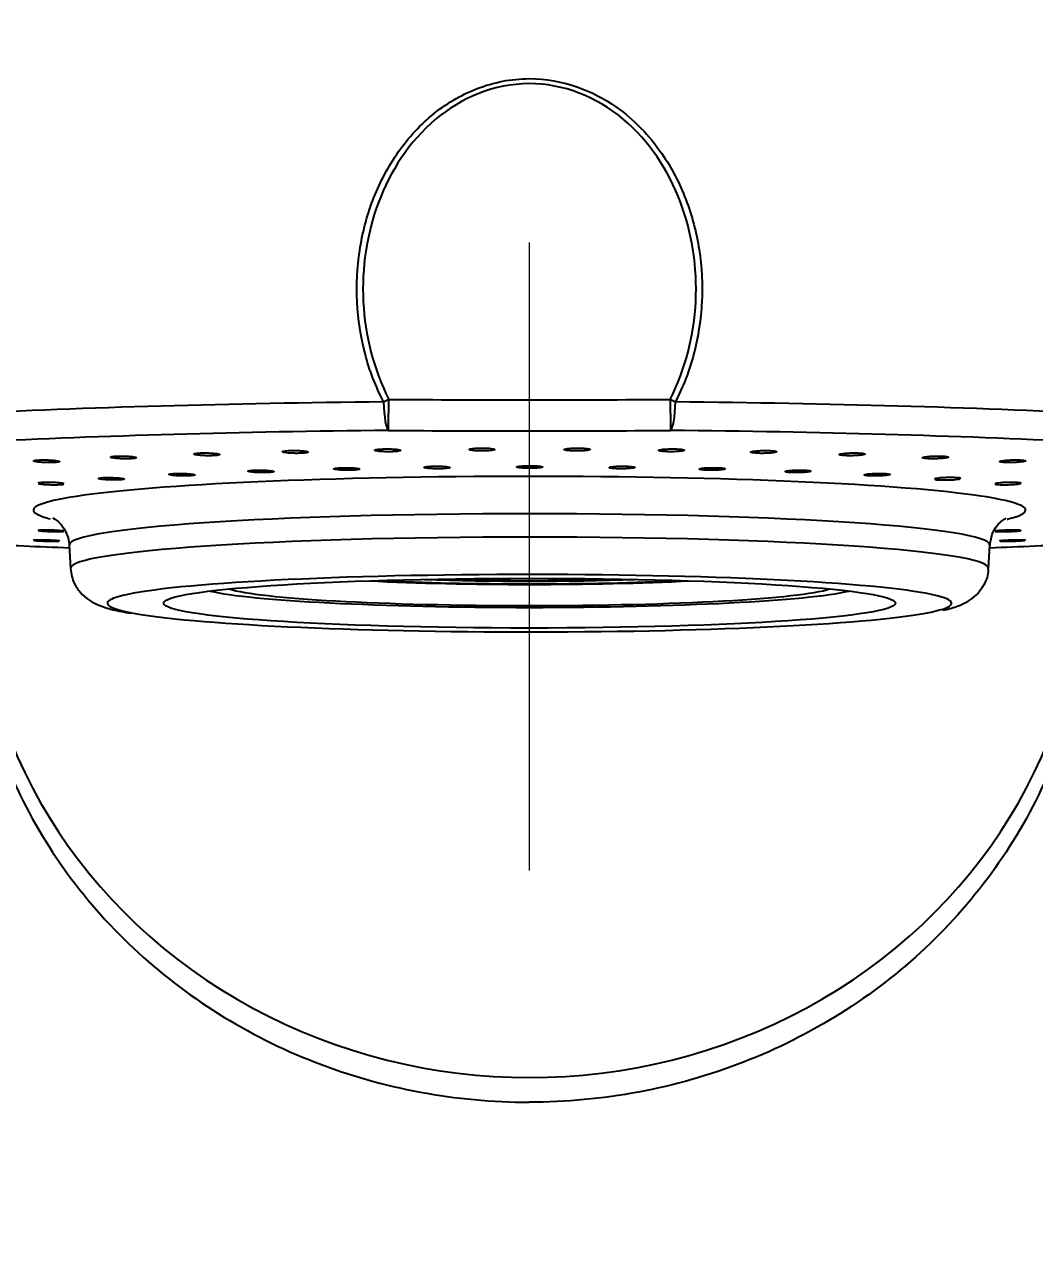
# Model space of a CAD drawing. Extents: x 0 to 1128, y 0 to 827.
# Drawn here: x 206 to 233.33, y 540.94 to 574.01 of the extents above; entities that cross this region are included whole.
import ezdxf

# ---------------------------------------------------------------- set-up
doc = ezdxf.new("R2010")
doc.units = 0
doc.header["$LTSCALE"] = 10
doc.header["$MEASUREMENT"] = 0
doc.header["$PDMODE"] = 3
doc.header["$PDSIZE"] = -10
doc.linetypes.add('CENTER2', pattern=[28.575, 19.05, -3.175, 3.175, -3.175])
doc.layers.get('0').update_dxf_attribs({"linetype": 'CONTINUOUS'})
doc.layers.get('DEFPOINTS').update_dxf_attribs({"linetype": 'CONTINUOUS'})
doc.layers.add('1', color=7, linetype='CONTINUOUS')
doc.layers.add('Cneter', color=1, linetype='CENTER2', lineweight=13)
doc.styles.add('Daelim Dimension', font='')
doc.styles.get('Daelim Dimension').set_extended_font_data('나눔고딕')
doc.dimstyles.new('DEFAULT', dxfattribs={"dimscale": 2, "dimtxt": 2, "dimasz": 2, "dimexe": 0, "dimexo": 2, "dimgap": 1, "dimtad": 1, "dimdec": 0, "dimzin": 9, "dimdsep": 46, "dimtxsty": 'Daelim Dimension', "dimcen": 0.5, "dimclrd": 5, "dimclre": 5, "dimclrt": 256, "dimadec": 1, "dimazin": 0, "dimtfac": 1, "dimtdec": 0, "dimtix": 1, "dimtmove": 0, "dimatfit": 3, "dimfxl": 1, "dimtolj": 1, "dimtzin": 1, "dimlwd": 9, "dimlwe": 9, "dimarcsym": 0})

# ---------------------------------------------------------------- blocks, each defined once
blk = doc.blocks.new('*D5')
at = {"color": 5, "lineweight": 9, "ltscale": 0.5, "transparency": 16777216}
for p, q in [((215.709, 618.245), (119.353, 618.245)), ((119.353, 614.245), (119.353, 322.445)), ((189.657, 318.445), (119.353, 318.445))]:
    blk.add_line(p, q, dxfattribs=at)
at = {"color": 5, "ltscale": 0.5, "transparency": 16777216}
for points in [[(118.687, 614.245), (120.02, 614.245), (119.353, 618.245)], [(118.687, 322.445), (120.02, 322.445), (119.353, 318.445)]]:
    blk.add_solid(points, dxfattribs=at)
at = {"layer": 'DEFPOINTS', "color": 0, "ltscale": 0.5, "transparency": 16777216}
for p in [(219.709, 618.245), (119.353, 318.445), (193.657, 318.445)]:
    blk.add_point(p, dxfattribs=at)
at = {"color": 7, "ltscale": 0.5, "transparency": 16777216, "insert": (111.903, 468.345), "char_height": 10, "attachment_point": 5, "rotation": 90, "style": 'Daelim Dimension'}
blk.add_mtext('\\A1;300', dxfattribs=at)

msp = doc.modelspace()

# ---------------------------------------------------------------- linework, layer by layer
at = {"layer": '1', "color": 7, "linetype": 'Continuous'}
for p, q in [((207.211, 559.919), (207.211, 559.918)), ((207.211, 559.916), (207.244, 559.287)), ((232.081, 559.287), (232.114, 559.916))]:
    msp.add_line(p, q, dxfattribs=at)
for centre, major_axis, ratio, start_param, end_param in [((215.855, 564.014), (-0.894, -0.449), 0.136753, 1.339299, 1.502277), ((215.855, 564.014), (-0.008, -1), 0.001252, 0.119539, 1.417555), ((219.662, 1022.593), (464.187, 0), 0.988281, 4.704187, 4.720591), ((223.47, 564.014), (-0.894, 0.449), 0.136753, 1.639315, 1.802294), ((223.47, 564.014), (-0.008, 1), 0.001252, 1.724038, 3.022054), ((219.662, 562.041), (-26.048, 0), 0.068015, 4.864721, 5.345455), ((215.855, 564.014), (-0.01, 1), 0.151392, 1.792961, 3.020653), ((223.47, 564.014), (-0.01, -1), 0.151392, 0.12094, 1.348631), ((219.662, 562.041), (-26.048, 0), 0.068015, 4.079323, 4.560057), ((219.662, 561.331), (25.142, 0), 0.068015, 1.723128, 2.203862), ((219.662, 1022.704), (-465.15, 0), 0.988281, 1.562594, 1.578998), ((219.662, 561.331), (25.142, 0), 0.068015, 0.93773, 1.418464), ((219.662, 560.864), (-13.422, 0), 0.068015, 3.598694, 5.902464), ((219.662, 560.864), (-13.422, 0), 0.068015, 3.141592, 3.598694), ((219.662, 560.864), (-13.422, 0), 0.068015, 5.902464, 6.283185), ((219.662, 560.864), (-13.422, 0), 0.068015, 0, 0.206854), ((219.662, 560.864), (-13.422, 0), 0.068015, 0.206854, 0.260458), ((219.662, 559.919), (-12.452, 0), 0.068015, 3.141593, 6.283185), ((219.662, 560.864), (-13.422, 0), 0.068015, 2.867292, 2.875637), ((219.662, 560.864), (-13.422, 0), 0.068015, 2.875637, 3.141593), ((219.662, 561.331), (25.142, 0), 0.068015, 4.079323, 4.194444), ((219.662, 559.29), (-12.419, 0), 0.068015, 3.141593, 6.281418), ((219.662, 561.331), (25.142, 0), 0.068015, 5.230334, 5.345455), ((219.662, 559.588), (-15, 0), 0.938583, 0, 3.141593), ((219.662, 558.345), (-11.42, 0), 0.068015, 3.440927, 6.055027), ((219.662, 559.343), (-7.219, 0), 0.068015, 0.925984, 2.21551), ((219.662, 559.343), (-6.981, 0), 0.068015, 0.94395, 2.197544), ((219.662, 559.343), (-5.919, 0), 0.068015, 1.068338, 2.073157), ((219.662, 559.343), (-5.681, 0), 0.068015, 1.111731, 2.029763), ((219.662, 558.844), (9.002, 0), 0.068015, 3.42414, 6.000737), ((219.662, 558.844), (8.29, 0), 0.068015, 3.34452, 6.080356), ((219.662, 558.345), (-11.42, 0), 0.068015, 3.141592, 3.440927), ((219.662, 558.345), (-11.42, 0), 0.068015, 6.055027, 6.283185), ((219.662, 558.345), (-11.42, 0), 0.068015, 0, 0.375322), ((219.662, 558.345), (-11.42, 0), 0.068015, 2.868372, 3.141594), ((219.662, 558.345), (-11.42, 0), 0.068015, 0.375322, 2.868372)]:
    msp.add_ellipse(centre, major_axis=major_axis, ratio=ratio, start_param=start_param, end_param=end_param, dxfattribs=at)
msp.add_ellipse((219.662, 558.345), major_axis=(-9.901, 0), ratio=0.068015, dxfattribs=at)
for points, knots in [([(215.71, 563.792), (215.611, 564.003), (215.411, 564.428), (215.132, 565.325), (214.951, 566.489), (215.021, 567.896), (215.374, 569.262), (216.021, 570.526), (216.971, 571.6), (218.215, 572.347), (219.621, 572.627), (220.938, 572.389), (222.212, 571.723), (223.236, 570.656), (223.941, 569.289), (224.301, 567.914), (224.374, 566.496), (224.191, 565.323), (223.912, 564.426), (223.713, 564.002), (223.615, 563.792)], [0, 0, 0, 0, 0.030925, 0.062393, 0.124655, 0.186847, 0.248867, 0.311288, 0.373942, 0.43667, 0.499585, 0.558364, 0.609289, 0.687378, 0.749769, 0.812162, 0.87525, 0.93778, 0.969186, 1, 1, 1, 1]), ([(223.47, 563.861), (224.298, 565.513), (224.391, 567.48), (223.42, 570.06), (222.906, 570.851), (221.481, 572.043), (220.586, 572.407), (218.712, 572.4), (217.817, 572.026), (216.408, 570.837), (215.892, 570.035), (214.939, 567.48), (215.027, 565.511), (215.855, 563.861)], [0, 0, 0, 0, 0.25, 0.25, 0.375, 0.375, 0.5, 0.5, 0.625, 0.625, 0.75, 0.75, 1, 1, 1, 1]), ([(218.39, 562.542), (218.351, 562.542), (218.311, 562.542), (218.237, 562.54), (218.201, 562.538), (218.137, 562.533), (218.108, 562.53), (218.064, 562.523), (218.048, 562.519), (218.027, 562.51), (218.023, 562.506), (218.029, 562.497), (218.039, 562.493), (218.07, 562.485), (218.092, 562.481), (218.146, 562.475), (218.178, 562.472), (218.248, 562.468), (218.285, 562.466), (218.363, 562.465), (218.404, 562.465), (218.481, 562.466), (218.518, 562.468), (218.585, 562.472), (218.617, 562.475), (218.667, 562.481), (218.687, 562.485), (218.715, 562.493), (218.724, 562.497), (218.726, 562.506), (218.72, 562.51), (218.696, 562.519), (218.678, 562.523), (218.631, 562.53), (218.601, 562.533), (218.536, 562.538), (218.5, 562.54), (218.439, 562.542), (218.414, 562.542), (218.39, 562.542)], [0, 0, 0, 0, 0.053463, 0.053463, 0.106782, 0.106782, 0.161942, 0.161942, 0.214427, 0.214427, 0.268948, 0.268948, 0.322422, 0.322422, 0.37606, 0.37606, 0.430492, 0.430492, 0.483261, 0.483261, 0.537949, 0.537949, 0.590625, 0.590625, 0.644964, 0.644964, 0.698292, 0.698292, 0.751913, 0.751913, 0.806599, 0.806599, 0.859304, 0.859304, 0.914087, 0.914087, 0.96682, 0.96682, 1, 1, 1, 1]), ([(221.008, 562.542), (220.97, 562.543), (220.929, 562.542), (220.853, 562.541), (220.815, 562.539), (220.746, 562.535), (220.713, 562.532), (220.662, 562.525), (220.641, 562.521), (220.611, 562.513), (220.602, 562.509), (220.598, 562.5), (220.603, 562.496), (220.625, 562.488), (220.643, 562.484), (220.689, 562.477), (220.718, 562.474), (220.782, 562.469), (220.818, 562.467), (220.893, 562.465), (220.934, 562.465), (221.012, 562.466), (221.051, 562.467), (221.123, 562.47), (221.157, 562.473), (221.215, 562.479), (221.239, 562.482), (221.276, 562.49), (221.289, 562.494), (221.302, 562.503), (221.301, 562.507), (221.286, 562.516), (221.272, 562.52), (221.234, 562.527), (221.208, 562.531), (221.148, 562.536), (221.114, 562.538), (221.056, 562.541), (221.032, 562.541), (221.008, 562.542)], [0, 0, 0, 0, 0.053463, 0.053463, 0.106782, 0.106782, 0.161942, 0.161942, 0.214427, 0.214427, 0.268948, 0.268948, 0.322422, 0.322422, 0.37606, 0.37606, 0.430492, 0.430492, 0.483261, 0.483261, 0.537949, 0.537949, 0.590625, 0.590625, 0.644964, 0.644964, 0.698292, 0.698292, 0.751913, 0.751913, 0.806599, 0.806599, 0.859304, 0.859304, 0.914087, 0.914087, 0.96682, 0.96682, 1, 1, 1, 1]), ([(206.402, 562.221), (206.369, 562.22), (206.34, 562.218), (206.293, 562.213), (206.275, 562.21), (206.25, 562.203), (206.244, 562.199), (206.247, 562.191), (206.255, 562.187), (206.282, 562.179), (206.303, 562.175), (206.354, 562.167), (206.385, 562.164), (206.452, 562.158), (206.49, 562.155), (206.567, 562.152), (206.608, 562.151), (206.685, 562.15), (206.723, 562.15), (206.792, 562.152), (206.825, 562.153), (206.878, 562.158), (206.9, 562.16), (206.931, 562.167), (206.941, 562.17), (206.947, 562.178), (206.943, 562.182), (206.923, 562.19), (206.906, 562.195), (206.862, 562.202), (206.833, 562.206), (206.77, 562.212), (206.735, 562.215), (206.66, 562.22), (206.619, 562.221), (206.541, 562.223), (206.502, 562.223), (206.444, 562.222), (206.422, 562.222), (206.402, 562.221)], [0, 0, 0, 0, 0.053463, 0.053463, 0.106782, 0.106782, 0.161942, 0.161942, 0.214427, 0.214427, 0.268948, 0.268948, 0.322422, 0.322422, 0.37606, 0.37606, 0.430492, 0.430492, 0.483261, 0.483261, 0.537949, 0.537949, 0.590625, 0.590625, 0.644964, 0.644964, 0.698292, 0.698292, 0.751913, 0.751913, 0.806599, 0.806599, 0.859304, 0.859304, 0.914087, 0.914087, 0.96682, 0.96682, 1, 1, 1, 1]), ([(208.523, 562.325), (208.487, 562.324), (208.455, 562.323), (208.401, 562.318), (208.378, 562.315), (208.344, 562.309), (208.333, 562.305), (208.326, 562.297), (208.329, 562.293), (208.347, 562.284), (208.363, 562.28), (208.406, 562.272), (208.434, 562.269), (208.496, 562.262), (208.531, 562.259), (208.606, 562.255), (208.646, 562.254), (208.724, 562.252), (208.763, 562.252), (208.837, 562.253), (208.872, 562.254), (208.932, 562.258), (208.958, 562.261), (208.998, 562.267), (209.013, 562.27), (209.029, 562.278), (209.03, 562.282), (209.019, 562.291), (209.007, 562.295), (208.972, 562.303), (208.947, 562.307), (208.89, 562.314), (208.857, 562.317), (208.786, 562.322), (208.746, 562.324), (208.668, 562.326), (208.628, 562.327), (208.567, 562.326), (208.544, 562.326), (208.523, 562.325)], [0, 0, 0, 0, 0.053463, 0.053463, 0.106782, 0.106782, 0.161942, 0.161942, 0.214427, 0.214427, 0.268948, 0.268948, 0.322422, 0.322422, 0.37606, 0.37606, 0.430492, 0.430492, 0.483261, 0.483261, 0.537949, 0.537949, 0.590625, 0.590625, 0.644964, 0.644964, 0.698292, 0.698292, 0.751913, 0.751913, 0.806599, 0.806599, 0.859304, 0.859304, 0.914087, 0.914087, 0.96682, 0.96682, 1, 1, 1, 1]), ([(210.819, 562.411), (210.782, 562.41), (210.747, 562.409), (210.686, 562.405), (210.659, 562.402), (210.617, 562.396), (210.601, 562.392), (210.584, 562.384), (210.582, 562.38), (210.591, 562.372), (210.602, 562.367), (210.636, 562.359), (210.66, 562.355), (210.715, 562.348), (210.748, 562.345), (210.819, 562.34), (210.858, 562.338), (210.936, 562.336), (210.976, 562.336), (211.052, 562.336), (211.09, 562.337), (211.156, 562.341), (211.185, 562.343), (211.233, 562.349), (211.253, 562.352), (211.278, 562.36), (211.284, 562.364), (211.283, 562.372), (211.276, 562.376), (211.25, 562.385), (211.229, 562.389), (211.179, 562.396), (211.15, 562.399), (211.083, 562.405), (211.045, 562.407), (210.968, 562.41), (210.928, 562.411), (210.866, 562.412), (210.842, 562.411), (210.819, 562.411)], [0, 0, 0, 0, 0.053463, 0.053463, 0.106782, 0.106782, 0.161942, 0.161942, 0.214427, 0.214427, 0.268948, 0.268948, 0.322422, 0.322422, 0.37606, 0.37606, 0.430492, 0.430492, 0.483261, 0.483261, 0.537949, 0.537949, 0.590625, 0.590625, 0.644964, 0.644964, 0.698292, 0.698292, 0.751913, 0.751913, 0.806599, 0.806599, 0.859304, 0.859304, 0.914087, 0.914087, 0.96682, 0.96682, 1, 1, 1, 1]), ([(213.255, 562.476), (213.217, 562.476), (213.179, 562.475), (213.113, 562.471), (213.083, 562.469), (213.032, 562.463), (213.012, 562.459), (212.985, 562.452), (212.978, 562.447), (212.977, 562.439), (212.983, 562.435), (213.009, 562.426), (213.028, 562.422), (213.076, 562.415), (213.106, 562.411), (213.172, 562.406), (213.21, 562.404), (213.286, 562.401), (213.325, 562.4), (213.403, 562.4), (213.443, 562.401), (213.513, 562.403), (213.546, 562.405), (213.601, 562.411), (213.625, 562.414), (213.659, 562.421), (213.67, 562.425), (213.679, 562.433), (213.677, 562.438), (213.66, 562.446), (213.645, 562.451), (213.603, 562.458), (213.576, 562.462), (213.515, 562.468), (213.479, 562.471), (213.405, 562.474), (213.366, 562.476), (213.303, 562.476), (213.279, 562.476), (213.255, 562.476)], [0, 0, 0, 0, 0.053463, 0.053463, 0.106782, 0.106782, 0.161942, 0.161942, 0.214427, 0.214427, 0.268948, 0.268948, 0.322422, 0.322422, 0.37606, 0.37606, 0.430492, 0.430492, 0.483261, 0.483261, 0.537949, 0.537949, 0.590625, 0.590625, 0.644964, 0.644964, 0.698292, 0.698292, 0.751913, 0.751913, 0.806599, 0.806599, 0.859304, 0.859304, 0.914087, 0.914087, 0.96682, 0.96682, 1, 1, 1, 1]), ([(215.792, 562.52), (215.753, 562.52), (215.714, 562.519), (215.643, 562.516), (215.61, 562.514), (215.552, 562.509), (215.527, 562.505), (215.492, 562.498), (215.48, 562.494), (215.469, 562.486), (215.47, 562.481), (215.486, 562.472), (215.501, 562.468), (215.541, 562.461), (215.567, 562.457), (215.627, 562.451), (215.662, 562.448), (215.736, 562.445), (215.775, 562.444), (215.853, 562.443), (215.894, 562.443), (215.968, 562.445), (216.003, 562.447), (216.065, 562.452), (216.093, 562.455), (216.136, 562.462), (216.151, 562.466), (216.17, 562.474), (216.173, 562.478), (216.166, 562.487), (216.155, 562.491), (216.121, 562.499), (216.099, 562.503), (216.045, 562.51), (216.012, 562.513), (215.941, 562.517), (215.903, 562.519), (215.841, 562.52), (215.816, 562.52), (215.792, 562.52)], [0, 0, 0, 0, 0.053463, 0.053463, 0.106782, 0.106782, 0.161942, 0.161942, 0.214427, 0.214427, 0.268948, 0.268948, 0.322422, 0.322422, 0.37606, 0.37606, 0.430492, 0.430492, 0.483261, 0.483261, 0.537949, 0.537949, 0.590625, 0.590625, 0.644964, 0.644964, 0.698292, 0.698292, 0.751913, 0.751913, 0.806599, 0.806599, 0.859304, 0.859304, 0.914087, 0.914087, 0.96682, 0.96682, 1, 1, 1, 1]), ([(223.605, 562.519), (223.568, 562.52), (223.528, 562.52), (223.45, 562.519), (223.411, 562.518), (223.337, 562.514), (223.302, 562.512), (223.243, 562.506), (223.219, 562.502), (223.18, 562.494), (223.166, 562.49), (223.152, 562.481), (223.152, 562.477), (223.165, 562.469), (223.178, 562.465), (223.215, 562.457), (223.24, 562.454), (223.299, 562.449), (223.332, 562.447), (223.404, 562.444), (223.444, 562.443), (223.522, 562.443), (223.562, 562.444), (223.637, 562.447), (223.674, 562.449), (223.738, 562.455), (223.766, 562.458), (223.811, 562.465), (223.829, 562.469), (223.851, 562.478), (223.855, 562.482), (223.85, 562.491), (223.842, 562.495), (223.812, 562.503), (223.79, 562.507), (223.737, 562.512), (223.706, 562.515), (223.651, 562.518), (223.628, 562.519), (223.605, 562.519)], [0, 0, 0, 0, 0.053463, 0.053463, 0.106782, 0.106782, 0.161942, 0.161942, 0.214427, 0.214427, 0.268948, 0.268948, 0.322422, 0.322422, 0.37606, 0.37606, 0.430492, 0.430492, 0.483261, 0.483261, 0.537949, 0.537949, 0.590625, 0.590625, 0.644964, 0.644964, 0.698292, 0.698292, 0.751913, 0.751913, 0.806599, 0.806599, 0.859304, 0.859304, 0.914087, 0.914087, 0.96682, 0.96682, 1, 1, 1, 1]), ([(226.14, 562.475), (226.104, 562.476), (226.065, 562.476), (225.988, 562.476), (225.948, 562.475), (225.871, 562.472), (225.833, 562.47), (225.769, 562.464), (225.74, 562.461), (225.693, 562.453), (225.675, 562.449), (225.651, 562.441), (225.646, 562.436), (225.649, 562.428), (225.657, 562.424), (225.686, 562.416), (225.707, 562.413), (225.758, 562.407), (225.789, 562.405), (225.856, 562.401), (225.895, 562.4), (225.972, 562.4), (226.011, 562.4), (226.089, 562.403), (226.127, 562.404), (226.196, 562.409), (226.228, 562.412), (226.281, 562.419), (226.303, 562.423), (226.334, 562.432), (226.344, 562.436), (226.349, 562.444), (226.345, 562.449), (226.324, 562.457), (226.307, 562.46), (226.262, 562.467), (226.234, 562.469), (226.183, 562.473), (226.162, 562.474), (226.14, 562.475)], [0, 0, 0, 0, 0.053463, 0.053463, 0.106782, 0.106782, 0.161942, 0.161942, 0.214427, 0.214427, 0.268948, 0.268948, 0.322422, 0.322422, 0.37606, 0.37606, 0.430492, 0.430492, 0.483261, 0.483261, 0.537949, 0.537949, 0.590625, 0.590625, 0.644964, 0.644964, 0.698292, 0.698292, 0.751913, 0.751913, 0.806599, 0.806599, 0.859304, 0.859304, 0.914087, 0.914087, 0.96682, 0.96682, 1, 1, 1, 1]), ([(228.572, 562.409), (228.539, 562.41), (228.502, 562.411), (228.425, 562.412), (228.385, 562.411), (228.307, 562.409), (228.267, 562.407), (228.198, 562.401), (228.166, 562.398), (228.112, 562.391), (228.089, 562.387), (228.056, 562.379), (228.046, 562.375), (228.039, 562.367), (228.042, 562.362), (228.061, 562.355), (228.078, 562.351), (228.121, 562.345), (228.148, 562.342), (228.211, 562.338), (228.247, 562.337), (228.322, 562.336), (228.361, 562.336), (228.439, 562.337), (228.479, 562.339), (228.552, 562.343), (228.586, 562.346), (228.646, 562.353), (228.672, 562.356), (228.712, 562.364), (228.727, 562.369), (228.741, 562.377), (228.742, 562.381), (228.732, 562.389), (228.719, 562.393), (228.682, 562.4), (228.658, 562.403), (228.613, 562.407), (228.593, 562.408), (228.572, 562.409)], [0, 0, 0, 0, 0.053463, 0.053463, 0.106782, 0.106782, 0.161942, 0.161942, 0.214427, 0.214427, 0.268948, 0.268948, 0.322422, 0.322422, 0.37606, 0.37606, 0.430492, 0.430492, 0.483261, 0.483261, 0.537949, 0.537949, 0.590625, 0.590625, 0.644964, 0.644964, 0.698292, 0.698292, 0.751913, 0.751913, 0.806599, 0.806599, 0.859304, 0.859304, 0.914087, 0.914087, 0.96682, 0.96682, 1, 1, 1, 1]), ([(230.864, 562.323), (230.834, 562.325), (230.799, 562.326), (230.725, 562.327), (230.685, 562.327), (230.606, 562.325), (230.566, 562.323), (230.492, 562.319), (230.458, 562.316), (230.397, 562.309), (230.37, 562.306), (230.328, 562.298), (230.314, 562.294), (230.297, 562.285), (230.295, 562.281), (230.304, 562.273), (230.316, 562.269), (230.351, 562.263), (230.374, 562.26), (230.43, 562.256), (230.464, 562.254), (230.535, 562.252), (230.573, 562.252), (230.651, 562.253), (230.691, 562.254), (230.768, 562.258), (230.804, 562.26), (230.87, 562.266), (230.899, 562.27), (230.948, 562.277), (230.967, 562.281), (230.991, 562.29), (230.997, 562.294), (230.996, 562.302), (230.989, 562.306), (230.961, 562.313), (230.941, 562.316), (230.901, 562.32), (230.883, 562.322), (230.864, 562.323)], [0, 0, 0, 0, 0.053463, 0.053463, 0.106782, 0.106782, 0.161942, 0.161942, 0.214427, 0.214427, 0.268948, 0.268948, 0.322422, 0.322422, 0.37606, 0.37606, 0.430492, 0.430492, 0.483261, 0.483261, 0.537949, 0.537949, 0.590625, 0.590625, 0.644964, 0.644964, 0.698292, 0.698292, 0.751913, 0.751913, 0.806599, 0.806599, 0.859304, 0.859304, 0.914087, 0.914087, 0.96682, 0.96682, 1, 1, 1, 1]), ([(232.98, 562.218), (232.952, 562.22), (232.92, 562.221), (232.85, 562.223), (232.812, 562.223), (232.733, 562.222), (232.692, 562.221), (232.615, 562.217), (232.579, 562.214), (232.513, 562.208), (232.482, 562.205), (232.432, 562.197), (232.413, 562.193), (232.387, 562.185), (232.38, 562.181), (232.379, 562.173), (232.386, 562.169), (232.412, 562.163), (232.431, 562.16), (232.48, 562.155), (232.51, 562.153), (232.577, 562.15), (232.613, 562.15), (232.689, 562.15), (232.73, 562.151), (232.808, 562.154), (232.846, 562.156), (232.917, 562.161), (232.949, 562.165), (233.005, 562.172), (233.029, 562.176), (233.062, 562.184), (233.073, 562.188), (233.082, 562.196), (233.079, 562.2), (233.061, 562.207), (233.045, 562.211), (233.012, 562.215), (232.997, 562.217), (232.98, 562.218)], [0, 0, 0, 0, 0.053463, 0.053463, 0.106782, 0.106782, 0.161942, 0.161942, 0.214427, 0.214427, 0.268948, 0.268948, 0.322422, 0.322422, 0.37606, 0.37606, 0.430492, 0.430492, 0.483261, 0.483261, 0.537949, 0.537949, 0.590625, 0.590625, 0.644964, 0.644964, 0.698292, 0.698292, 0.751913, 0.751913, 0.806599, 0.806599, 0.859304, 0.859304, 0.914087, 0.914087, 0.96682, 0.96682, 1, 1, 1, 1]), ([(212.273, 561.946), (212.237, 561.945), (212.202, 561.943), (212.143, 561.939), (212.117, 561.937), (212.077, 561.931), (212.062, 561.927), (212.048, 561.92), (212.047, 561.916), (212.058, 561.908), (212.07, 561.904), (212.107, 561.897), (212.132, 561.894), (212.189, 561.888), (212.222, 561.885), (212.294, 561.881), (212.334, 561.879), (212.412, 561.878), (212.451, 561.877), (212.527, 561.878), (212.564, 561.879), (212.629, 561.883), (212.657, 561.885), (212.703, 561.89), (212.722, 561.894), (212.745, 561.901), (212.749, 561.904), (212.746, 561.912), (212.738, 561.916), (212.709, 561.924), (212.688, 561.927), (212.636, 561.934), (212.605, 561.937), (212.537, 561.941), (212.499, 561.943), (212.422, 561.946), (212.382, 561.946), (212.32, 561.946), (212.296, 561.946), (212.273, 561.946)], [0, 0, 0, 0, 0.053487, 0.053487, 0.106829, 0.106829, 0.162009, 0.162009, 0.214495, 0.214495, 0.269006, 0.269006, 0.32245, 0.32245, 0.376062, 0.376062, 0.430482, 0.430482, 0.483252, 0.483252, 0.537958, 0.537958, 0.590665, 0.590665, 0.645027, 0.645027, 0.698361, 0.698361, 0.751977, 0.751977, 0.806636, 0.806636, 0.859313, 0.859313, 0.914079, 0.914079, 0.966809, 0.966809, 1, 1, 1, 1]), ([(214.646, 562.012), (214.607, 562.012), (214.57, 562.011), (214.504, 562.007), (214.473, 562.005), (214.423, 561.999), (214.402, 561.996), (214.376, 561.989), (214.369, 561.985), (214.368, 561.977), (214.374, 561.973), (214.399, 561.966), (214.419, 561.962), (214.467, 561.955), (214.496, 561.952), (214.562, 561.947), (214.6, 561.946), (214.676, 561.943), (214.716, 561.942), (214.794, 561.942), (214.833, 561.943), (214.904, 561.946), (214.936, 561.948), (214.992, 561.953), (215.016, 561.956), (215.05, 561.962), (215.061, 561.966), (215.07, 561.974), (215.068, 561.978), (215.051, 561.985), (215.035, 561.989), (214.993, 561.996), (214.967, 562), (214.906, 562.005), (214.87, 562.007), (214.796, 562.011), (214.757, 562.012), (214.694, 562.012), (214.669, 562.012), (214.646, 562.012)], [0, 0, 0, 0, 0.053487, 0.053487, 0.106829, 0.106829, 0.162009, 0.162009, 0.214495, 0.214495, 0.269006, 0.269006, 0.32245, 0.32245, 0.376062, 0.376062, 0.430482, 0.430482, 0.483252, 0.483252, 0.537958, 0.537958, 0.590665, 0.590665, 0.645027, 0.645027, 0.698361, 0.698361, 0.751977, 0.751977, 0.806636, 0.806636, 0.859313, 0.859313, 0.914079, 0.914079, 0.966809, 0.966809, 1, 1, 1, 1]), ([(217.141, 562.052), (217.102, 562.052), (217.063, 562.052), (216.991, 562.049), (216.957, 562.047), (216.898, 562.042), (216.872, 562.039), (216.834, 562.032), (216.821, 562.029), (216.808, 562.021), (216.808, 562.017), (216.821, 562.009), (216.835, 562.005), (216.873, 561.998), (216.898, 561.995), (216.956, 561.989), (216.991, 561.987), (217.064, 561.984), (217.102, 561.983), (217.18, 561.982), (217.221, 561.982), (217.296, 561.984), (217.332, 561.985), (217.395, 561.99), (217.424, 561.992), (217.469, 561.999), (217.486, 562.002), (217.507, 562.01), (217.511, 562.014), (217.506, 562.022), (217.496, 562.026), (217.465, 562.033), (217.444, 562.037), (217.392, 562.043), (217.359, 562.045), (217.29, 562.049), (217.252, 562.051), (217.19, 562.052), (217.166, 562.052), (217.141, 562.052)], [0, 0, 0, 0, 0.053487, 0.053487, 0.106829, 0.106829, 0.162009, 0.162009, 0.214495, 0.214495, 0.269006, 0.269006, 0.32245, 0.32245, 0.376062, 0.376062, 0.430482, 0.430482, 0.483252, 0.483252, 0.537958, 0.537958, 0.590665, 0.590665, 0.645027, 0.645027, 0.698361, 0.698361, 0.751977, 0.751977, 0.806636, 0.806636, 0.859313, 0.859313, 0.914079, 0.914079, 0.966809, 0.966809, 1, 1, 1, 1]), ([(219.699, 562.066), (219.66, 562.066), (219.62, 562.066), (219.544, 562.064), (219.508, 562.063), (219.441, 562.058), (219.41, 562.055), (219.362, 562.049), (219.344, 562.046), (219.318, 562.038), (219.312, 562.034), (219.313, 562.026), (219.32, 562.022), (219.347, 562.015), (219.367, 562.011), (219.417, 562.005), (219.448, 562.002), (219.515, 561.998), (219.551, 561.997), (219.628, 561.995), (219.669, 561.995), (219.747, 561.996), (219.784, 561.997), (219.854, 562.001), (219.887, 562.003), (219.942, 562.009), (219.964, 562.012), (219.996, 562.019), (220.007, 562.023), (220.015, 562.031), (220.011, 562.035), (219.992, 562.043), (219.976, 562.047), (219.933, 562.053), (219.905, 562.056), (219.842, 562.061), (219.807, 562.063), (219.747, 562.065), (219.723, 562.066), (219.699, 562.066)], [0, 0, 0, 0, 0.053487, 0.053487, 0.106829, 0.106829, 0.162009, 0.162009, 0.214495, 0.214495, 0.269006, 0.269006, 0.32245, 0.32245, 0.376062, 0.376062, 0.430482, 0.430482, 0.483252, 0.483252, 0.537958, 0.537958, 0.590665, 0.590665, 0.645027, 0.645027, 0.698361, 0.698361, 0.751977, 0.751977, 0.806636, 0.806636, 0.859313, 0.859313, 0.914079, 0.914079, 0.966809, 0.966809, 1, 1, 1, 1]), ([(222.256, 562.052), (222.218, 562.053), (222.178, 562.053), (222.101, 562.052), (222.062, 562.051), (221.989, 562.047), (221.955, 562.045), (221.898, 562.039), (221.874, 562.036), (221.837, 562.028), (221.825, 562.024), (221.813, 562.017), (221.815, 562.012), (221.83, 562.005), (221.844, 562.001), (221.883, 561.994), (221.91, 561.991), (221.97, 561.987), (222.004, 561.985), (222.077, 561.982), (222.117, 561.982), (222.195, 561.982), (222.234, 561.983), (222.309, 561.986), (222.345, 561.988), (222.408, 561.993), (222.435, 561.996), (222.478, 562.003), (222.494, 562.006), (222.514, 562.014), (222.517, 562.018), (222.51, 562.026), (222.5, 562.03), (222.468, 562.037), (222.445, 562.04), (222.39, 562.046), (222.359, 562.048), (222.303, 562.05), (222.28, 562.051), (222.256, 562.052)], [0, 0, 0, 0, 0.053487, 0.053487, 0.106829, 0.106829, 0.162009, 0.162009, 0.214495, 0.214495, 0.269006, 0.269006, 0.32245, 0.32245, 0.376062, 0.376062, 0.430482, 0.430482, 0.483252, 0.483252, 0.537958, 0.537958, 0.590665, 0.590665, 0.645027, 0.645027, 0.698361, 0.698361, 0.751977, 0.751977, 0.806636, 0.806636, 0.859313, 0.859313, 0.914079, 0.914079, 0.966809, 0.966809, 1, 1, 1, 1]), ([(224.749, 562.011), (224.714, 562.012), (224.675, 562.012), (224.597, 562.012), (224.557, 562.011), (224.48, 562.009), (224.443, 562.007), (224.378, 562.002), (224.35, 561.999), (224.303, 561.992), (224.284, 561.988), (224.261, 561.98), (224.256, 561.976), (224.259, 561.969), (224.267, 561.965), (224.295, 561.958), (224.316, 561.955), (224.368, 561.949), (224.398, 561.947), (224.466, 561.944), (224.504, 561.943), (224.581, 561.942), (224.621, 561.943), (224.698, 561.944), (224.737, 561.946), (224.806, 561.95), (224.837, 561.953), (224.89, 561.96), (224.912, 561.963), (224.944, 561.971), (224.953, 561.975), (224.958, 561.982), (224.954, 561.986), (224.934, 561.994), (224.916, 561.997), (224.871, 562.003), (224.843, 562.006), (224.793, 562.009), (224.771, 562.01), (224.749, 562.011)], [0, 0, 0, 0, 0.053487, 0.053487, 0.106829, 0.106829, 0.162009, 0.162009, 0.214495, 0.214495, 0.269006, 0.269006, 0.32245, 0.32245, 0.376062, 0.376062, 0.430482, 0.430482, 0.483252, 0.483252, 0.537958, 0.537958, 0.590665, 0.590665, 0.645027, 0.645027, 0.698361, 0.698361, 0.751977, 0.751977, 0.806636, 0.806636, 0.859313, 0.859313, 0.914079, 0.914079, 0.966809, 0.966809, 1, 1, 1, 1]), ([(227.117, 561.943), (227.084, 561.945), (227.047, 561.946), (226.972, 561.947), (226.932, 561.946), (226.853, 561.944), (226.813, 561.943), (226.742, 561.938), (226.71, 561.936), (226.654, 561.93), (226.63, 561.926), (226.595, 561.919), (226.584, 561.915), (226.574, 561.907), (226.576, 561.903), (226.593, 561.896), (226.608, 561.892), (226.65, 561.887), (226.676, 561.884), (226.736, 561.88), (226.772, 561.879), (226.846, 561.877), (226.885, 561.877), (226.963, 561.878), (227.004, 561.88), (227.078, 561.883), (227.113, 561.886), (227.174, 561.891), (227.201, 561.895), (227.243, 561.902), (227.259, 561.906), (227.276, 561.913), (227.278, 561.917), (227.27, 561.925), (227.258, 561.928), (227.224, 561.935), (227.201, 561.938), (227.156, 561.941), (227.137, 561.942), (227.117, 561.943)], [0, 0, 0, 0, 0.053487, 0.053487, 0.106829, 0.106829, 0.162009, 0.162009, 0.214495, 0.214495, 0.269006, 0.269006, 0.32245, 0.32245, 0.376062, 0.376062, 0.430482, 0.430482, 0.483252, 0.483252, 0.537958, 0.537958, 0.590665, 0.590665, 0.645027, 0.645027, 0.698361, 0.698361, 0.751977, 0.751977, 0.806636, 0.806636, 0.859313, 0.859313, 0.914079, 0.914079, 0.966809, 0.966809, 1, 1, 1, 1]), ([(206.458, 561.609), (206.432, 561.608), (206.411, 561.605), (206.381, 561.6), (206.372, 561.597), (206.368, 561.592), (206.368, 561.592), (206.368, 561.591)], [0, 0, 0, 0, 0.450765, 0.450765, 0.900314, 0.900314, 1, 1, 1, 1]), ([(206.382, 561.582), (206.382, 561.582), (206.382, 561.582), (206.393, 561.579), (206.41, 561.575), (206.455, 561.569), (206.484, 561.565), (206.548, 561.56), (206.584, 561.557), (206.659, 561.553), (206.699, 561.552), (206.778, 561.55), (206.818, 561.55), (206.89, 561.551), (206.923, 561.552), (206.982, 561.555), (207.007, 561.557), (207.044, 561.562), (207.057, 561.565), (207.063, 561.568)], [0, 0, 0, 0, 0.000241, 0.000241, 0.122702, 0.122702, 0.249888, 0.249888, 0.374582, 0.374582, 0.499671, 0.499671, 0.626645, 0.626645, 0.749768, 0.749768, 0.877408, 0.877408, 1, 1, 1, 1]), ([(207.068, 561.572), (207.068, 561.574), (207.067, 561.576), (207.056, 561.582), (207.042, 561.585), (207.004, 561.592), (206.978, 561.596), (206.919, 561.602), (206.884, 561.605), (206.812, 561.609), (206.773, 561.611), (206.695, 561.613), (206.654, 561.614), (206.579, 561.614), (206.544, 561.613), (206.493, 561.612), (206.475, 561.611), (206.458, 561.609)], [0, 0, 0, 0, 0.081316, 0.081316, 0.219347, 0.219347, 0.358106, 0.358106, 0.499567, 0.499567, 0.635895, 0.635895, 0.777633, 0.777633, 0.914101, 0.914101, 1, 1, 1, 1]), ([(208.129, 561.742), (208.098, 561.74), (208.072, 561.738), (208.031, 561.733), (208.016, 561.73), (207.998, 561.723), (207.996, 561.72), (208.006, 561.712), (208.018, 561.709), (208.052, 561.701), (208.076, 561.698), (208.133, 561.691), (208.166, 561.689), (208.236, 561.684), (208.275, 561.682), (208.354, 561.68), (208.394, 561.679), (208.47, 561.679), (208.506, 561.679), (208.572, 561.682), (208.602, 561.684), (208.65, 561.688), (208.668, 561.691), (208.693, 561.697), (208.699, 561.701), (208.698, 561.708), (208.69, 561.712), (208.663, 561.719), (208.643, 561.723), (208.593, 561.729), (208.561, 561.733), (208.494, 561.738), (208.457, 561.74), (208.381, 561.743), (208.34, 561.744), (208.262, 561.745), (208.224, 561.745), (208.168, 561.744), (208.148, 561.743), (208.129, 561.742)], [0, 0, 0, 0, 0.053487, 0.053487, 0.106829, 0.106829, 0.162009, 0.162009, 0.214495, 0.214495, 0.269006, 0.269006, 0.32245, 0.32245, 0.376062, 0.376062, 0.430482, 0.430482, 0.483252, 0.483252, 0.537958, 0.537958, 0.590665, 0.590665, 0.645027, 0.645027, 0.698361, 0.698361, 0.751977, 0.751977, 0.806636, 0.806636, 0.859313, 0.859313, 0.914079, 0.914079, 0.966809, 0.966809, 1, 1, 1, 1]), ([(210.083, 561.855), (210.049, 561.854), (210.018, 561.852), (209.968, 561.847), (209.947, 561.844), (209.918, 561.838), (209.909, 561.834), (209.907, 561.827), (209.912, 561.823), (209.935, 561.816), (209.954, 561.812), (210.001, 561.805), (210.03, 561.802), (210.095, 561.796), (210.131, 561.794), (210.207, 561.791), (210.248, 561.79), (210.326, 561.789), (210.364, 561.789), (210.436, 561.79), (210.47, 561.792), (210.527, 561.796), (210.55, 561.799), (210.587, 561.804), (210.599, 561.808), (210.61, 561.815), (210.608, 561.819), (210.593, 561.826), (210.579, 561.83), (210.539, 561.837), (210.512, 561.841), (210.452, 561.847), (210.417, 561.849), (210.344, 561.853), (210.304, 561.855), (210.226, 561.857), (210.187, 561.857), (210.127, 561.856), (210.104, 561.856), (210.083, 561.855)], [0, 0, 0, 0, 0.053487, 0.053487, 0.106829, 0.106829, 0.162009, 0.162009, 0.214495, 0.214495, 0.269006, 0.269006, 0.32245, 0.32245, 0.376062, 0.376062, 0.430482, 0.430482, 0.483252, 0.483252, 0.537958, 0.537958, 0.590665, 0.590665, 0.645027, 0.645027, 0.698361, 0.698361, 0.751977, 0.751977, 0.806636, 0.806636, 0.859313, 0.859313, 0.914079, 0.914079, 0.966809, 0.966809, 1, 1, 1, 1]), ([(229.301, 561.852), (229.272, 561.854), (229.238, 561.855), (229.166, 561.857), (229.127, 561.857), (229.049, 561.856), (229.007, 561.855), (228.932, 561.851), (228.897, 561.849), (228.833, 561.843), (228.804, 561.84), (228.758, 561.833), (228.741, 561.829), (228.72, 561.822), (228.715, 561.818), (228.72, 561.81), (228.729, 561.807), (228.76, 561.801), (228.781, 561.798), (228.833, 561.793), (228.865, 561.791), (228.934, 561.789), (228.972, 561.789), (229.049, 561.789), (229.09, 561.79), (229.167, 561.793), (229.204, 561.795), (229.272, 561.8), (229.304, 561.803), (229.356, 561.809), (229.377, 561.813), (229.406, 561.82), (229.414, 561.824), (229.418, 561.832), (229.413, 561.836), (229.39, 561.842), (229.373, 561.845), (229.336, 561.849), (229.319, 561.851), (229.301, 561.852)], [0, 0, 0, 0, 0.053487, 0.053487, 0.106829, 0.106829, 0.162009, 0.162009, 0.214495, 0.214495, 0.269006, 0.269006, 0.32245, 0.32245, 0.376062, 0.376062, 0.430482, 0.430482, 0.483252, 0.483252, 0.537958, 0.537958, 0.590665, 0.590665, 0.645027, 0.645027, 0.698361, 0.698361, 0.751977, 0.751977, 0.806636, 0.806636, 0.859313, 0.859313, 0.914079, 0.914079, 0.966809, 0.966809, 1, 1, 1, 1]), ([(231.248, 561.738), (231.224, 561.741), (231.193, 561.742), (231.127, 561.744), (231.09, 561.745), (231.013, 561.745), (230.972, 561.744), (230.894, 561.741), (230.856, 561.739), (230.786, 561.734), (230.753, 561.732), (230.698, 561.725), (230.675, 561.722), (230.643, 561.714), (230.632, 561.711), (230.626, 561.706), (230.626, 561.704), (230.626, 561.703)], [0, 0, 0, 0, 0.135646, 0.135646, 0.270925, 0.270925, 0.410865, 0.410865, 0.543973, 0.543973, 0.682216, 0.682216, 0.817752, 0.817752, 0.953717, 0.953717, 1, 1, 1, 1]), ([(230.636, 561.696), (230.636, 561.696), (230.636, 561.696), (230.646, 561.693), (230.662, 561.69), (230.704, 561.685), (230.732, 561.683), (230.794, 561.68), (230.829, 561.679), (230.903, 561.679), (230.943, 561.679), (231.022, 561.681), (231.061, 561.683), (231.134, 561.687), (231.169, 561.689), (231.23, 561.695), (231.257, 561.699), (231.296, 561.706), (231.311, 561.71), (231.318, 561.713)], [0, 0, 0, 0, 0.000322, 0.000322, 0.123406, 0.123406, 0.251004, 0.251004, 0.373939, 0.373939, 0.500736, 0.500736, 0.625135, 0.625135, 0.75019, 0.75019, 0.87768, 0.87768, 1, 1, 1, 1]), ([(231.326, 561.719), (231.326, 561.721), (231.325, 561.723), (231.317, 561.728), (231.305, 561.731), (231.277, 561.735), (231.263, 561.737), (231.248, 561.738)], [0, 0, 0, 0, 0.226033, 0.226033, 0.701021, 0.701021, 1, 1, 1, 1]), ([(232.91, 561.605), (232.89, 561.608), (232.865, 561.61), (232.805, 561.613), (232.771, 561.614), (232.698, 561.614), (232.657, 561.614), (232.579, 561.612), (232.54, 561.61), (232.465, 561.606), (232.429, 561.604), (232.366, 561.598), (232.338, 561.595), (232.295, 561.588), (232.278, 561.584), (232.26, 561.578), (232.256, 561.575), (232.257, 561.572)], [0, 0, 0, 0, 0.127416, 0.127416, 0.254488, 0.254488, 0.385938, 0.385938, 0.510969, 0.510969, 0.640826, 0.640826, 0.768139, 0.768139, 0.895854, 0.895854, 1, 1, 1, 1]), ([(232.258, 561.57), (232.258, 561.57), (232.258, 561.57), (232.261, 561.567), (232.271, 561.564), (232.303, 561.558), (232.326, 561.556), (232.38, 561.552), (232.411, 561.551), (232.481, 561.55), (232.52, 561.55), (232.597, 561.551), (232.637, 561.552), (232.714, 561.556), (232.751, 561.558), (232.819, 561.563), (232.85, 561.566), (232.9, 561.573), (232.92, 561.576), (232.948, 561.584), (232.956, 561.587), (232.957, 561.594), (232.951, 561.597), (232.932, 561.602), (232.922, 561.604), (232.91, 561.605)], [0, 0, 0, 0, 0.00024, 0.00024, 0.092875, 0.092875, 0.188909, 0.188909, 0.281432, 0.281432, 0.376863, 0.376863, 0.470488, 0.470488, 0.564607, 0.564607, 0.660559, 0.660559, 0.75303, 0.75303, 0.84917, 0.84917, 0.941735, 0.941735, 1, 1, 1, 1]), ([(206.82, 560.627), (206.79, 560.638), (206.757, 560.647), (206.796, 560.634), (206.933, 560.542), (207.128, 560.307), (207.208, 560.033), (207.212, 559.883), (207.212, 559.867)], [0, 0, 0, 0, 0.199938, 0.424265, 0.6113, 0.791852, 0.977528, 1, 1, 1, 1]), ([(232.123, 559.904), (232.134, 560.04), (232.176, 560.271), (232.363, 560.514), (232.502, 560.618), (232.547, 560.64), (232.553, 560.642), (232.553, 560.642)], [0, 0, 0, 0, 0.22199, 0.442305, 0.662609, 0.913186, 1, 1, 1, 1]), ([(207.068, 560.293), (207.068, 560.294), (207.068, 560.294), (207.063, 560.297), (207.053, 560.299), (207.022, 560.303), (206.999, 560.305), (206.945, 560.31), (206.913, 560.312), (206.844, 560.315), (206.805, 560.317), (206.727, 560.32), (206.687, 560.321), (206.611, 560.322), (206.573, 560.322), (206.505, 560.322), (206.474, 560.322), (206.424, 560.32), (206.405, 560.319), (206.377, 560.316), (206.369, 560.314), (206.368, 560.312), (206.368, 560.312), (206.368, 560.312)], [0, 0, 0, 0, 0.029046, 0.029046, 0.13398, 0.13398, 0.242763, 0.242763, 0.347571, 0.347571, 0.455671, 0.455671, 0.561727, 0.561727, 0.668342, 0.668342, 0.777033, 0.777033, 0.88178, 0.88178, 0.990684, 0.990684, 1, 1, 1, 1]), ([(206.385, 560.306), (206.385, 560.306), (206.385, 560.306), (206.393, 560.305), (206.403, 560.304), (206.415, 560.302)], [0, 0, 0, 0, 0.008748, 0.008748, 1, 1, 1, 1]), ([(206.415, 560.302), (206.434, 560.3), (206.46, 560.298), (206.519, 560.294), (206.553, 560.292), (206.627, 560.289), (206.667, 560.287), (206.746, 560.285), (206.785, 560.284), (206.859, 560.283), (206.896, 560.283), (206.959, 560.284), (206.986, 560.284), (207.03, 560.286), (207.047, 560.288), (207.057, 560.289)], [0, 0, 0, 0, 0.142258, 0.142258, 0.284132, 0.284132, 0.430893, 0.430893, 0.570489, 0.570489, 0.715472, 0.715472, 0.857614, 0.857614, 1, 1, 1, 1]), ([(232.867, 560.298), (232.893, 560.3), (232.914, 560.303), (232.944, 560.307), (232.953, 560.309), (232.958, 560.313), (232.954, 560.315), (232.932, 560.318), (232.914, 560.319), (232.87, 560.321), (232.841, 560.322), (232.777, 560.322), (232.74, 560.322), (232.665, 560.321), (232.625, 560.32), (232.547, 560.318), (232.507, 560.316), (232.435, 560.313), (232.402, 560.311), (232.343, 560.307), (232.318, 560.305), (232.281, 560.3), (232.268, 560.298), (232.258, 560.295), (232.257, 560.294), (232.257, 560.293)], [0, 0, 0, 0, 0.086614, 0.086614, 0.172994, 0.172994, 0.26235, 0.26235, 0.347344, 0.347344, 0.435617, 0.435617, 0.522161, 0.522161, 0.608978, 0.608978, 0.697104, 0.697104, 0.782557, 0.782557, 0.871145, 0.871145, 0.956496, 0.956496, 1, 1, 1, 1]), ([(232.262, 560.29), (232.262, 560.29), (232.262, 560.29), (232.269, 560.289), (232.283, 560.287), (232.321, 560.285), (232.346, 560.284), (232.405, 560.283), (232.44, 560.283), (232.513, 560.284), (232.552, 560.284), (232.63, 560.286), (232.671, 560.288), (232.745, 560.291), (232.781, 560.292), (232.832, 560.296), (232.85, 560.297), (232.867, 560.298)], [0, 0, 0, 0, 0.000557, 0.000557, 0.150722, 0.150722, 0.301678, 0.301678, 0.455575, 0.455575, 0.603888, 0.603888, 0.758085, 0.758085, 0.90655, 0.90655, 1, 1, 1, 1]), ([(204.538, 559.976), (204.518, 559.677), (204.444, 557.515), (205.296, 553.488), (208.666, 548.75), (213.709, 545.583), (217.674, 544.842), (219.657, 544.842)], [0, 0, 0, 0, 0.038645, 0.278984, 0.519323, 0.759661, 1, 1, 1, 1]), ([(206.945, 560.028), (206.945, 560.028), (206.945, 560.028), (206.945, 560.03), (206.938, 560.031), (206.912, 560.035), (206.893, 560.036), (206.845, 560.04), (206.814, 560.042), (206.748, 560.045), (206.711, 560.046), (206.635, 560.049), (206.595, 560.05), (206.517, 560.052), (206.478, 560.053), (206.408, 560.053), (206.375, 560.053), (206.319, 560.053), (206.296, 560.052), (206.263, 560.051), (206.252, 560.05), (206.246, 560.048), (206.245, 560.048), (206.245, 560.047)], [0, 0, 0, 0, 0.001419, 0.001419, 0.109889, 0.109889, 0.215044, 0.215044, 0.324022, 0.324022, 0.428992, 0.428992, 0.537278, 0.537278, 0.643547, 0.643547, 0.750399, 0.750399, 0.859374, 0.859374, 0.964403, 0.964403, 1, 1, 1, 1]), ([(206.255, 560.044), (206.255, 560.044), (206.255, 560.044), (206.264, 560.043), (206.279, 560.041), (206.313, 560.038), (206.328, 560.037), (206.345, 560.036)], [0, 0, 0, 0, 0.003545, 0.003545, 0.615167, 0.615167, 1, 1, 1, 1]), ([(206.345, 560.036), (206.372, 560.034), (206.405, 560.032), (206.475, 560.029), (206.513, 560.028), (206.591, 560.025), (206.633, 560.024), (206.709, 560.023), (206.746, 560.022), (206.812, 560.022), (206.843, 560.022), (206.892, 560.023), (206.912, 560.024), (206.925, 560.025)], [0, 0, 0, 0, 0.165866, 0.165866, 0.331282, 0.331282, 0.502413, 0.502413, 0.665244, 0.665244, 0.834389, 0.834389, 1, 1, 1, 1]), ([(234.777, 559.969), (234.797, 559.673), (234.87, 557.512), (234.018, 553.488), (230.649, 548.75), (225.606, 545.583), (221.64, 544.842), (219.657, 544.842)], [0, 0, 0, 0, 0.038346, 0.278759, 0.519173, 0.759586, 1, 1, 1, 1]), ([(233.079, 560.047), (233.079, 560.047), (233.079, 560.047), (233.078, 560.049), (233.07, 560.05), (233.042, 560.052), (233.022, 560.053), (232.971, 560.053), (232.94, 560.053), (232.873, 560.053), (232.835, 560.052), (232.758, 560.051), (232.717, 560.05), (232.64, 560.047), (232.602, 560.046), (232.532, 560.043), (232.5, 560.041), (232.447, 560.038), (232.425, 560.036), (232.394, 560.032), (232.383, 560.031), (232.38, 560.029), (232.38, 560.029), (232.38, 560.028)], [0, 0, 0, 0, 0.011812, 0.011812, 0.116373, 0.116373, 0.22499, 0.22499, 0.331523, 0.331523, 0.438381, 0.438381, 0.546822, 0.546822, 0.651949, 0.651949, 0.760898, 0.760898, 0.86584, 0.86584, 0.974097, 0.974097, 1, 1, 1, 1]), ([(232.392, 560.025), (232.392, 560.025), (232.392, 560.025), (232.402, 560.024), (232.418, 560.024), (232.463, 560.022), (232.491, 560.022), (232.555, 560.022), (232.59, 560.023), (232.665, 560.024), (232.705, 560.025), (232.784, 560.027), (232.822, 560.028), (232.881, 560.031), (232.903, 560.032), (232.923, 560.033)], [0, 0, 0, 0, 0.000657, 0.000657, 0.178264, 0.178264, 0.359399, 0.359399, 0.533974, 0.533974, 0.715432, 0.715432, 0.890099, 0.890099, 1, 1, 1, 1]), ([(232.923, 560.033), (232.956, 560.034), (232.985, 560.036), (233.032, 560.04), (233.05, 560.041), (233.062, 560.043)], [0, 0, 0, 0, 0.500753, 0.500753, 1, 1, 1, 1]), ([(207.242, 559.343), (207.25, 559.187), (207.3, 558.925), (207.51, 558.615), (207.732, 558.432), (207.955, 558.31), (208.237, 558.207), (208.519, 558.134), (208.789, 558.089), (208.878, 558.076)], [0, 0, 0, 0, 0.111889, 0.2127, 0.314521, 0.433491, 0.596983, 0.873228, 1, 1, 1, 1]), ([(230.849, 558.159), (230.972, 558.177), (231.204, 558.244), (231.47, 558.354), (231.748, 558.545), (231.968, 558.832), (232.097, 559.123), (232.075, 559.275), (232.073, 559.288)], [0, 0, 0, 0, 0.300096, 0.548218, 0.700857, 0.842925, 0.986936, 1, 1, 1, 1])]:
    msp.add_open_spline(points, degree=3, knots=knots, dxfattribs=at)
at = {"layer": 'Cneter', "lineweight": 5, "ltscale": 0.5}
msp.add_open_spline([(219.662, 551.108), (219.662, 556.108), (219.662, 568.101)], degree=1, knots=[0, 0, 0.294233, 1, 1], dxfattribs=at)

# ---------------------------------------------------------------- dimensions: what is measured, and where the dimension line sits
at = {"color": 5, "ltscale": 0.5}
dim = msp.add_linear_dim(base=(119.353, 318.445), p1=(219.709, 618.245), p2=(193.657, 318.445), angle=90, text='300', dimstyle='DEFAULT', override={"dimtxt": 5, "dimclrd": 5, "dimclre": 5, "dimclrt": 7}, dxfattribs=at)
dim.commit()
dim.dimension.update_dxf_attribs({"geometry": '*D5', "text_midpoint": (111.903, 468.345)})

doc.saveas('drawing.dxf')
